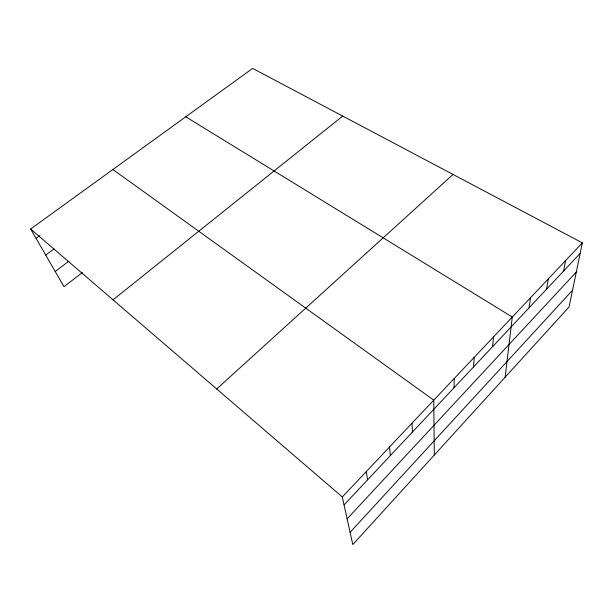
<?xml version="1.0" encoding="UTF-8"?>
<svg xmlns="http://www.w3.org/2000/svg" width="613" height="613" viewBox="0 0 613 613"><rect width="100%" height="100%" fill="white"/><g stroke="black" fill="none" stroke-linecap="round" stroke-linejoin="round"><path stroke-width="0.92" d="M454.011 387.776L454.271 378.443M473.588 366.919L474.171 357.371M492.614 346.651L493.503 336.912M505.135 377.217L512.284 317.028L185.754 116.799M529.08 307.803L530.536 297.711M546.574 289.175L548.283 278.923M563.6 271.046L565.546 260.648M582.35 242.863L569.056 306.983L352.804 544.582L342.307 496.959L30.65 229.001L252.64 68.418L582.35 242.863L342.307 496.959M350.1 532.322L572.527 290.255M347.134 518.859L576.297 272.057M344.062 504.897L580.166 253.391M216.703 388.964L453.03 174.437M113.037 299.834L342.721 116.079M82.479 272.471L64.005 286.7L30.65 229.001M55.224 271.513L68.901 261.153M45.737 255.1L54.028 248.932M36.075 238.38L39.814 235.645M112.884 169.517L433.766 400.143L434.288 455.053M366.29 471.573L367.585 479.833M389.5 447L390.366 455.566M411.982 423.2L412.449 432.05"/></g></svg>
